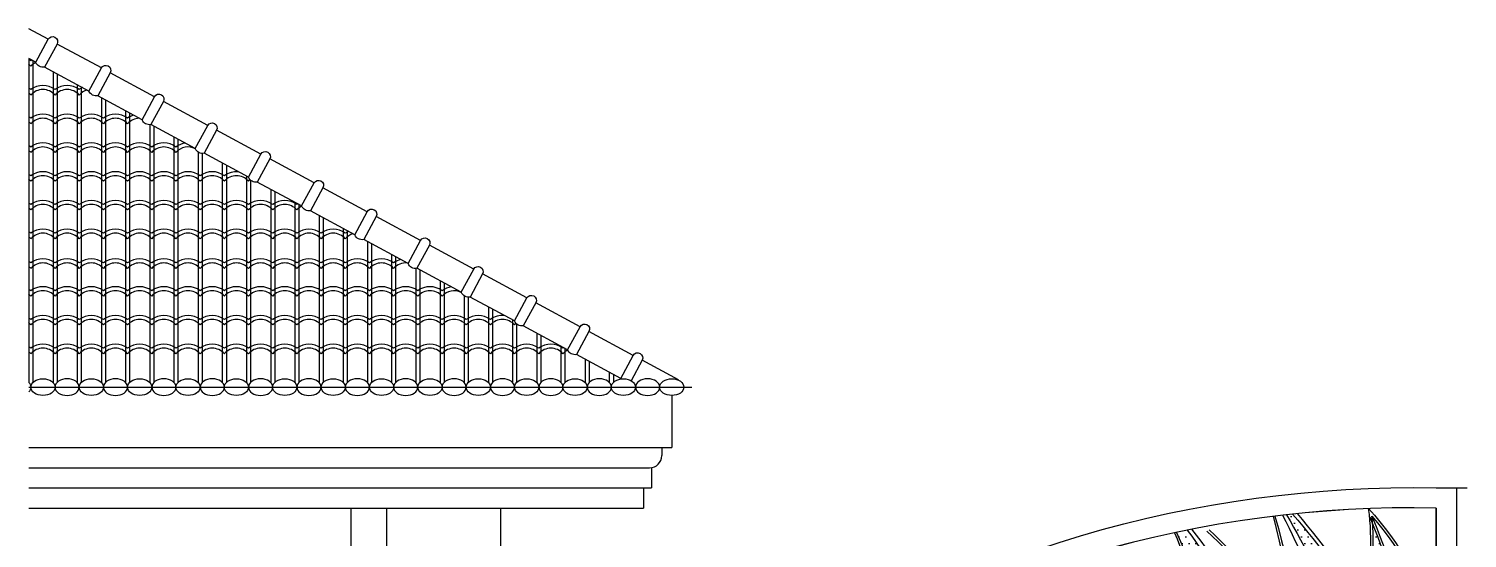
# Model space of a CAD drawing. Extents: x -6708 to 51378, y -17661 to 34250.
# Drawn here: x 26054 to 29622, y -15143 to -13878 of the extents above; entities that cross this region are included whole.
import ezdxf

# ---------------------------------------------------------------- set-up
doc = ezdxf.new("R2010")
doc.units = 0
doc.header["$LTSCALE"] = 5
doc.header["$MEASUREMENT"] = 0
for name, color, linetype in [('0-BCA', 33, 'CONTINUOUS'), ('0-TEXT', 7, 'CONTINUOUS'), ('1', 1, 'CONTINUOUS'), ('MET', 2, 'CONTINUOUS')]:
    doc.layers.add(name, color=color, linetype=linetype)
pattern_1 = [(0, (0, -13080.158), (8.4375, 16.875), [0, -16.875])]

msp = doc.modelspace()

# ---------------------------------------------------------------- hatches: boundary and pattern name
at = {"layer": 'MET'}
h = msp.add_hatch(dxfattribs=at)
h.set_pattern_fill('DOTS', color=1, scale=270, style=0)
h.set_pattern_definition(pattern_1)
h.paths.add_polyline_path([(29188.7, -15082.6), (29223.1, -15123.5), (29250.6, -15158.1), (29284.8, -15203.9), (29320.1, -15254.8), (29344, -15291.7), (29363.5, -15323.5), (29382.2, -15355.5), (29342.7, -15461), (29326.4, -15412.4), (29311.2, -15370.8), (29298.3, -15337.8), (29283.2, -15301.3), (29263.8, -15257.2), (29243.9, -15215.1), (29223.5, -15174.4), (29201.6, -15133.4), (29187.7, -15108.4), (29173.6, -15084.2)])
h = msp.add_hatch(dxfattribs=at)
h.set_pattern_fill('DOTS', color=1, scale=270, style=0)
h.set_pattern_definition(pattern_1)
h.paths.add_polyline_path([(28927.7, -15122.3), (28939.1, -15138.2), (28950.1, -15153.9), (28959.6, -15167.6), (28970.4, -15183.7), (28983.9, -15204.2), (28993.9, -15219.9), (28999.7, -15228.9), (28941.4, -15229.8), (28934.4, -15210.1), (28926.2, -15188.3), (28919.1, -15170.5), (28912.4, -15154.5), (28905.7, -15139), (28900.7, -15127.9)])
h = msp.add_hatch(dxfattribs=at)
h.set_pattern_fill('DOTS', color=1, scale=270, style=0)
h.set_pattern_definition(pattern_1)
h.paths.add_polyline_path([(29469.1, -15507.2, 0.016943), (29465.2, -15431.5), (29422.1, -15409.3, -0.015913)])
h.paths.add_polyline_path([(29387.6, -15107.2, -0.072631), (29375.2, -15265.3), (29454.2, -15344.2, 0.055152)])
h.paths.add_polyline_path([(29473.4, -15212.2), (29451, -15294.4, -0.016202), (29463.7, -15366.2), (29507.6, -15280.7, 0.025032)])

# ---------------------------------------------------------------- linework, layer by layer
at = {"layer": '0-BCA', "color": 11}
for p, q in [((26101.9, -13904.3, 0), (26053.9, -13878.3, 0)), ((26233.9, -13975.6, 0), (26123.9, -13916.2, 0)), ((26071, -13961.5, 0), (26053.9, -13952.2, 0)), ((26054, -13952.3, 0), (26054, -14756.2, 0)), ((26064, -13957.7, 0), (26064, -14756.2, 0)), ((26203, -14032.8, 0), (26093, -13973.4, 0)), ((26114, -13984.7, 0), (26114, -14756.2, 0)), ((26365.8, -14047, 0), (26255.9, -13987.5, 0)), ((26124, -13990.1, 0), (26124, -14756.2, 0)), ((26174, -14017.2, 0), (26174, -14756.2, 0)), ((26184, -14022.6, 0), (26184, -14756.2, 0)), ((26334.9, -14104.2, 0), (26225, -14044.7, 0)), ((26234, -14049.6, 0), (26234, -14756.2, 0)), ((26244, -14055, 0), (26244, -14756.2, 0)), ((26497.8, -14118.3, 0), (26387.8, -14058.9, 0)), ((26294, -14082, 0), (26294, -14756.2, 0)), ((26304, -14087.4, 0), (26304, -14756.2, 0)), ((26354, -14116.4, 0), (26354, -14756.2, 0)), ((26466.9, -14175.5, 0), (26356.9, -14116, 0)), ((26364, -14119.9, 0), (26364, -14756.2, 0)), ((26629.7, -14189.6, 0), (26519.8, -14130.2, 0)), ((26414, -14146.9, 0), (26414, -14756.2, 0)), ((26424, -14152.3, 0), (26424, -14756.2, 0)), ((26474, -14184.3, 0), (26474, -14756.2, 0)), ((26484, -14187.7, 0), (26484, -14756.2, 0)), ((26598.8, -14246.8, 0), (26488.9, -14187.4, 0)), ((26761.7, -14261, 0), (26651.7, -14201.5, 0)), ((26534, -14211.8, 0), (26534, -14756.2, 0)), ((26544, -14217.2, 0), (26544, -14756.2, 0)), ((26594, -14244.2, 0), (26594, -14756.2, 0)), ((26604, -14254.1, 0), (26604, -14756.2, 0)), ((26730.8, -14318.1, 0), (26620.8, -14258.7, 0)), ((26893.7, -14332.3, 0), (26783.7, -14272.8, 0)), ((26654, -14276.6, 0), (26654, -14756.2, 0)), ((26664, -14282, 0), (26664, -14756.2, 0)), ((26714, -14309.1, 0), (26714, -14756.2, 0)), ((26724, -14314.5, 0), (26724, -14756.2, 0)), ((26862.7, -14389.5, 0), (26752.8, -14330, 0)), ((26774, -14341.5, 0), (26774, -14756.2, 0)), ((27025.6, -14403.6, 0), (26915.6, -14344.2, 0)), ((26784, -14346.9, 0), (26784, -14756.2, 0)), ((26834, -14373.9, 0), (26834, -14756.2, 0)), ((26844, -14379.3, 0), (26844, -14756.2, 0)), ((26994.7, -14460.8, 0), (26884.7, -14401.4, 0)), ((26894, -14406.4, 0), (26894, -14756.2, 0)), ((26904, -14411.8, 0), (26904, -14756.2, 0)), ((27157.6, -14474.9, 0), (27047.6, -14415.5, 0)), ((26954, -14438.8, 0), (26954, -14756.2, 0)), ((26964, -14444.2, 0), (26964, -14756.2, 0)), ((27014, -14473, 0), (27014, -14756.2, 0)), ((27126.7, -14532.1, 0), (27016.7, -14472.7, 0)), ((27024, -14476.6, 0), (27024, -14756.2, 0)), ((27289.5, -14546.3, 0), (27179.6, -14486.8, 0)), ((27074, -14503.7, 0), (27074, -14756.2, 0)), ((27084, -14509.1, 0), (27084, -14756.2, 0)), ((27134, -14541.1, 0), (27134, -14756.2, 0)), ((27144, -14544.4, 0), (27144, -14756.2, 0)), ((27258.6, -14603.4, 0), (27148.7, -14544, 0)), ((27421.5, -14617.6, 0), (27311.5, -14558.2, 0)), ((27194, -14568.5, 0), (27194, -14756.2, 0)), ((27204, -14573.9, 0), (27204, -14756.2, 0)), ((27254, -14601, 0), (27254, -14756.2, 0)), ((27264, -14611, 0), (27264, -14756.2, 0)), ((27390.6, -14674.8, 0), (27280.6, -14615.3, 0)), ((27553.4, -14688.9, 0), (27443.5, -14629.5, 0)), ((27314, -14633.4, 0), (27314, -14756.2, 0)), ((27324, -14638.8, 0), (27324, -14756.2, 0)), ((27374, -14665.8, 0), (27374, -14756.2, 0)), ((27384, -14671.2, 0), (27384, -14756.2, 0)), ((27522.5, -14746.1, 0), (27412.6, -14686.7, 0)), ((27434, -14698.3, 0), (27434, -14756.2, 0)), ((27665.9, -14749.7, 0), (27575.4, -14700.8, 0)), ((27444, -14703.7, 0), (27444, -14756.2, 0)), ((27494, -14730.7, 0), (27494, -14756.2, 0)), ((27504, -14736.1, 0), (27504, -14756.2, 0)), ((27665.6, -14750.3, 0), (27665.9, -14749.7, 0))]:
    msp.add_line(p, q, dxfattribs=at)
at = {"layer": '0-BCA'}
for p, q in [((26053.9, -14767.6, 0), (27699, -14767.6, 0)), ((26852.8, -15067.6), (26852.8, -15617.6)), ((26941.2, -15067.6), (26941.2, -15617.6)), ((27224, -15067.6, 0), (27224, -15617.6, 0))]:
    msp.add_line(p, q, dxfattribs=at)
at = {"layer": '0-BCA', "color": 2}
for p, q in [((27649, -14788.3, 0), (27649, -14917.6, 0)), ((26053.9, -14917.6, 0), (27649, -14917.6, 0)), ((27624, -14917.6, 0), (27624, -14937.6, 0)), ((26053.9, -14967.6, 0), (27594, -14967.6, 0)), ((27599, -14967.6, 0), (27599, -15017.6, 0)), ((26053.9, -15017.6, 0), (27599, -15017.6, 0)), ((27579, -15017.6, 0), (27579, -15067.6, 0)), ((26053.9, -15067.6, 0), (27579, -15067.6, 0))]:
    msp.add_line(p, q, dxfattribs=at)
at = {"layer": '0-BCA', "color": 3}
for p, q in [((29545.2, -15017.6), (29595.2, -15017.6)), ((29545.2, -15017.6), (29595.2, -15017.6)), ((29595.2, -15017.6), (29595.2, -17517.6)), ((29545.2, -15067.6), (29545.2, -17467.6)), ((29545.2, -15067.6), (29545.2, -17467.6)), ((29545.2, -15067.6), (29545.2, -17467.6))]:
    msp.add_line(p, q, dxfattribs=at)
at = {"layer": '0-BCA', "color": 11, "elevation": 0}
for points in [[(26071, -13961.5), (26101.9, -13904.3, -1), (26123.9, -13916.2), (26093, -13973.4, -0.360373)], [(26203, -14032.8), (26233.9, -13975.6, -1), (26255.9, -13987.5), (26225, -14044.7, -0.360373)], [(26334.9, -14104.2), (26365.8, -14047, -1), (26387.8, -14058.9), (26356.9, -14116, -0.360373)], [(26466.9, -14175.5), (26497.8, -14118.3, -1), (26519.8, -14130.2), (26488.9, -14187.4, -0.360373)], [(26598.8, -14246.8), (26629.7, -14189.6, -1), (26651.7, -14201.5), (26620.8, -14258.7, -0.360373)], [(26730.8, -14318.1), (26761.7, -14261, -1), (26783.7, -14272.8), (26752.8, -14330, -0.360373)], [(26862.7, -14389.5), (26893.7, -14332.3, -1), (26915.6, -14344.2), (26884.7, -14401.4, -0.360373)], [(26994.7, -14460.8), (27025.6, -14403.6, -1), (27047.6, -14415.5), (27016.7, -14472.7, -0.360373)], [(27126.7, -14532.1), (27157.6, -14474.9, -1), (27179.6, -14486.8), (27148.7, -14544, -0.360373)], [(27258.6, -14603.4), (27289.5, -14546.3, -1), (27311.5, -14558.2), (27280.6, -14615.3, -0.360373)], [(27390.6, -14674.8), (27421.5, -14617.6, -1), (27443.5, -14629.5), (27412.6, -14686.7, -0.360373)]]:
    msp.add_lwpolyline(points, format="xyb", close=True, dxfattribs=at)
msp.add_lwpolyline([(27523.1, -14747.3, -0.016626), (27522.5, -14746.1), (27553.4, -14688.9, -1), (27575.4, -14700.8), (27548, -14751.6)], format="xyb", dxfattribs=at)
at = {"layer": '0-BCA', "color": 3}
for points in [[(27858.7, -15842.6), (27858.7, -15517.6, -0.155566), (29545.2, -15017.6, -0.155566)], [(27908.7, -15544.2), (27908.7, -17467.1), (29544.7, -17467.1), (29545.2, -15067.6, 0.153284), (27908.7, -15544.2, 3.305213)]]:
    msp.add_lwpolyline(points, format="xyb", dxfattribs=at)
at = {"layer": '0-BCA', "color": 11}
for centre, radius, start, end in [((26029, -13997.7, 0), 49.9, 53.0102, 60.0924), ((26029, -13997.7, 0), 39.9, 41.1826, 51.414), ((26089, -13997.7, 0), 49.9, 123.8146, 126.9898), ((26089, -13997.7, 0), 39.9, 116.5075, 138.8174), ((26089, -14069, 0), 49.9, 53.0102, 126.9898), ((26149, -14069, 0), 49.9, 53.0102, 126.9898), ((26029, -14069, 0), 49.9, 53.0102, 60.0924), ((26029, -14069, 0), 39.9, 41.1826, 51.414), ((26089, -14069, 0), 39.9, 41.1826, 138.8174), ((26149, -14069, 0), 39.9, 41.1826, 138.8174), ((26209, -14069, 0), 49.9, 116.136, 126.9898), ((26209, -14069, 0), 39.9, 105.0657, 138.8174), ((26089, -14140.3, 0), 49.9, 53.0102, 126.9898), ((26149, -14140.3, 0), 49.9, 53.0102, 126.9898), ((26209, -14140.3, 0), 49.9, 53.0102, 126.9898), ((26269, -14140.3, 0), 49.9, 53.0102, 126.9898), ((26329, -14140.3, 0), 49.9, 107.6344, 126.9898), ((26029, -14140.3, 0), 49.9, 53.0102, 60.0924), ((26029, -14140.3, 0), 39.9, 41.1826, 51.414), ((26089, -14140.3, 0), 39.9, 41.1826, 138.8174), ((26149, -14140.3, 0), 39.9, 41.1826, 138.8174), ((26209, -14140.3, 0), 39.9, 41.1826, 138.8174), ((26269, -14140.3, 0), 39.9, 41.1826, 138.8174), ((26329, -14140.3, 0), 39.9, 91.3225, 138.8174), ((26089, -14211.6, 0), 49.9, 53.0102, 126.9898), ((26149, -14211.6, 0), 49.9, 53.0102, 126.9898), ((26209, -14211.6, 0), 49.9, 53.0102, 126.9898), ((26269, -14211.6, 0), 49.9, 53.0102, 126.9898), ((26329, -14211.6, 0), 49.9, 53.0102, 126.9898), ((26389, -14211.6, 0), 49.9, 53.0102, 126.9898), ((26449, -14211.6, 0), 49.9, 97.6733, 126.9898), ((26029, -14211.6, 0), 49.9, 53.0102, 60.0924), ((26029, -14211.6, 0), 39.9, 41.1826, 51.414), ((26089, -14211.6, 0), 39.9, 41.1826, 138.8174), ((26149, -14211.6, 0), 39.9, 41.1826, 138.8174), ((26209, -14211.6, 0), 39.9, 41.1826, 138.8174), ((26269, -14211.6, 0), 39.9, 41.1826, 138.8174), ((26329, -14211.6, 0), 39.9, 41.1826, 138.8174), ((26389, -14211.6, 0), 39.9, 41.1826, 138.8174), ((26449, -14211.6, 0), 39.9, 62.8982, 138.8174), ((26089, -14283, 0), 49.9, 53.0102, 126.9898), ((26149, -14283, 0), 49.9, 53.0102, 126.9898), ((26209, -14283, 0), 49.9, 53.0102, 126.9898), ((26269, -14283, 0), 49.9, 53.0102, 126.9898), ((26329, -14283, 0), 49.9, 53.0102, 126.9898), ((26389, -14283, 0), 49.9, 53.0102, 126.9898), ((26449, -14283, 0), 49.9, 53.0102, 126.9898), ((26509, -14283, 0), 49.9, 53.0102, 126.9898), ((26569, -14283, 0), 49.9, 84.3337, 126.9898), ((26029, -14283, 0), 49.9, 53.0102, 60.0924), ((26029, -14283, 0), 39.9, 41.1826, 51.414), ((26089, -14283, 0), 39.9, 41.1826, 138.8174), ((26149, -14283, 0), 39.9, 41.1826, 138.8174), ((26209, -14283, 0), 39.9, 41.1826, 138.8174), ((26269, -14283, 0), 39.9, 41.1826, 138.8174), ((26329, -14283, 0), 39.9, 41.1826, 138.8174), ((26389, -14283, 0), 39.9, 41.1826, 138.8174), ((26449, -14283, 0), 39.9, 41.1826, 138.8174), ((26509, -14283, 0), 39.9, 41.1826, 138.8174), ((26569, -14283, 0), 39.9, 41.1826, 138.8174), ((26629, -14283, 0), 39.9, 131.1484, 138.8174), ((26089, -14354.3, 0), 49.9, 53.0102, 126.9898), ((26149, -14354.3, 0), 49.9, 53.0102, 126.9898), ((26209, -14354.3, 0), 49.9, 53.0102, 126.9898), ((26269, -14354.3, 0), 49.9, 53.0102, 126.9898), ((26329, -14354.3, 0), 49.9, 53.0102, 126.9898), ((26389, -14354.3, 0), 49.9, 53.0102, 126.9898), ((26449, -14354.3, 0), 49.9, 53.0102, 126.9898), ((26509, -14354.3, 0), 49.9, 53.0102, 126.9898), ((26569, -14354.3, 0), 49.9, 53.0102, 126.9898), ((26629, -14354.3, 0), 49.9, 53.0102, 126.9898), ((26689, -14354.3, 0), 49.9, 53.0102, 126.9898), ((26029, -14354.3, 0), 49.9, 53.0102, 60.0924), ((26029, -14354.3, 0), 39.9, 41.1826, 51.414), ((26089, -14354.3, 0), 39.9, 41.1826, 138.8174), ((26149, -14354.3, 0), 39.9, 41.1826, 138.8174), ((26209, -14354.3, 0), 39.9, 41.1826, 138.8174), ((26269, -14354.3, 0), 39.9, 41.1826, 138.8174), ((26329, -14354.3, 0), 39.9, 41.1826, 138.8174), ((26389, -14354.3, 0), 39.9, 41.1826, 138.8174), ((26449, -14354.3, 0), 39.9, 41.1826, 138.8174), ((26509, -14354.3, 0), 39.9, 41.1826, 138.8174), ((26569, -14354.3, 0), 39.9, 41.1826, 138.8174), ((26629, -14354.3, 0), 39.9, 41.1826, 138.8174), ((26689, -14354.3, 0), 39.9, 41.1826, 138.8174), ((26749, -14354.3, 0), 49.9, 123.9505, 126.9898), ((26749, -14354.3, 0), 39.9, 116.7978, 138.8174), ((26089, -14425.6, 0), 49.9, 53.0102, 126.9898), ((26149, -14425.6, 0), 49.9, 53.0102, 126.9898), ((26209, -14425.6, 0), 49.9, 53.0102, 126.9898), ((26269, -14425.6, 0), 49.9, 53.0102, 126.9898), ((26329, -14425.6, 0), 49.9, 53.0102, 126.9898), ((26389, -14425.6, 0), 49.9, 53.0102, 126.9898), ((26449, -14425.6, 0), 49.9, 53.0102, 126.9898), ((26509, -14425.6, 0), 49.9, 53.0102, 126.9898), ((26569, -14425.6, 0), 49.9, 53.0102, 126.9898), ((26629, -14425.6, 0), 49.9, 53.0102, 126.9898), ((26689, -14425.6, 0), 49.9, 53.0102, 126.9898), ((26749, -14425.6, 0), 49.9, 53.0102, 126.9898), ((26809, -14425.6, 0), 49.9, 53.0102, 126.9898), ((26029, -14425.6, 0), 49.9, 53.0102, 60.0924), ((26029, -14425.6, 0), 39.9, 41.1826, 51.414), ((26089, -14425.6, 0), 39.9, 41.1826, 138.8174), ((26149, -14425.6, 0), 39.9, 41.1826, 138.8174), ((26209, -14425.6, 0), 39.9, 41.1826, 138.8174), ((26269, -14425.6, 0), 39.9, 41.1826, 138.8174), ((26329, -14425.6, 0), 39.9, 41.1826, 138.8174), ((26389, -14425.6, 0), 39.9, 41.1826, 138.8174), ((26449, -14425.6, 0), 39.9, 41.1826, 138.8174), ((26509, -14425.6, 0), 39.9, 41.1826, 138.8174), ((26569, -14425.6, 0), 39.9, 41.1826, 138.8174), ((26629, -14425.6, 0), 39.9, 41.1826, 138.8174), ((26689, -14425.6, 0), 39.9, 41.1826, 138.8174), ((26749, -14425.6, 0), 39.9, 41.1826, 138.8174), ((26809, -14425.6, 0), 39.9, 41.1826, 138.8174), ((26869, -14425.6, 0), 49.9, 116.2835, 126.9898), ((26869, -14425.6, 0), 39.9, 105.284, 138.8174), ((26089, -14499.3, 0), 49.9, 53.0102, 126.9898), ((26149, -14499.3, 0), 49.9, 53.0102, 126.9898), ((26209, -14499.3, 0), 49.9, 53.0102, 126.9898), ((26269, -14499.3, 0), 49.9, 53.0102, 126.9898), ((26329, -14499.3, 0), 49.9, 53.0102, 126.9898), ((26389, -14499.3, 0), 49.9, 53.0102, 126.9898), ((26449, -14499.3, 0), 49.9, 53.0102, 126.9898), ((26509, -14499.3, 0), 49.9, 53.0102, 126.9898), ((26569, -14499.3, 0), 49.9, 53.0102, 126.9898), ((26629, -14499.3, 0), 49.9, 53.0102, 126.9898), ((26689, -14499.3, 0), 49.9, 53.0102, 126.9898), ((26749, -14499.3, 0), 49.9, 53.0102, 126.9898), ((26809, -14499.3, 0), 49.9, 53.0102, 126.9898), ((26869, -14499.3, 0), 49.9, 53.0102, 126.9898), ((26929, -14499.3, 0), 49.9, 53.0102, 126.9898), ((26989, -14499.3, 0), 49.9, 104.4256, 126.9898), ((26029, -14499.3, 0), 49.9, 53.0102, 60.0924), ((26029, -14499.3, 0), 39.9, 41.1826, 51.414), ((26089, -14499.3, 0), 39.9, 41.1826, 138.8174), ((26149, -14499.3, 0), 39.9, 41.1826, 138.8174), ((26209, -14499.3, 0), 39.9, 41.1826, 138.8174), ((26269, -14499.3, 0), 39.9, 41.1826, 138.8174), ((26329, -14499.3, 0), 39.9, 41.1826, 138.8174), ((26389, -14499.3, 0), 39.9, 41.1826, 138.8174), ((26449, -14499.3, 0), 39.9, 41.1826, 138.8174), ((26509, -14499.3, 0), 39.9, 41.1826, 138.8174), ((26569, -14499.3, 0), 39.9, 41.1826, 138.8174), ((26629, -14499.3, 0), 39.9, 41.1826, 138.8174), ((26689, -14499.3, 0), 39.9, 41.1826, 138.8174), ((26749, -14499.3, 0), 39.9, 41.1826, 138.8174), ((26809, -14499.3, 0), 39.9, 41.1826, 138.8174), ((26869, -14499.3, 0), 39.9, 41.1826, 138.8174), ((26929, -14499.3, 0), 39.9, 41.1826, 138.8174), ((26989, -14499.3, 0), 39.9, 85.0399, 138.8174), ((26089, -14568.3, 0), 49.9, 53.0102, 126.9898), ((26149, -14568.3, 0), 49.9, 53.0102, 126.9898), ((26209, -14568.3, 0), 49.9, 53.0102, 126.9898), ((26269, -14568.3, 0), 49.9, 53.0102, 126.9898), ((26329, -14568.3, 0), 49.9, 53.0102, 126.9898), ((26389, -14568.3, 0), 49.9, 53.0102, 126.9898), ((26449, -14568.3, 0), 49.9, 53.0102, 126.9898), ((26509, -14568.3, 0), 49.9, 53.0102, 126.9898), ((26569, -14568.3, 0), 49.9, 53.0102, 126.9898), ((26629, -14568.3, 0), 49.9, 53.0102, 126.9898), ((26689, -14568.3, 0), 49.9, 53.0102, 126.9898), ((26749, -14568.3, 0), 49.9, 53.0102, 126.9898), ((26809, -14568.3, 0), 49.9, 53.0102, 126.9898), ((26869, -14568.3, 0), 49.9, 53.0102, 126.9898), ((26929, -14568.3, 0), 49.9, 53.0102, 126.9898), ((26989, -14568.3, 0), 49.9, 53.0102, 126.9898), ((27049, -14568.3, 0), 49.9, 53.0102, 126.9898), ((27109, -14568.3, 0), 49.9, 97.8771, 126.9898), ((26029, -14568.3, 0), 49.9, 53.0102, 60.0924), ((26029, -14568.3, 0), 39.9, 41.1826, 51.414), ((26089, -14568.3, 0), 39.9, 41.1826, 138.8174), ((26149, -14568.3, 0), 39.9, 41.1826, 138.8174), ((26209, -14568.3, 0), 39.9, 41.1826, 138.8174), ((26269, -14568.3, 0), 39.9, 41.1826, 138.8174), ((26329, -14568.3, 0), 39.9, 41.1826, 138.8174), ((26389, -14568.3, 0), 39.9, 41.1826, 138.8174), ((26449, -14568.3, 0), 39.9, 41.1826, 138.8174), ((26509, -14568.3, 0), 39.9, 41.1826, 138.8174), ((26569, -14568.3, 0), 39.9, 41.1826, 138.8174), ((26629, -14568.3, 0), 39.9, 41.1826, 138.8174), ((26689, -14568.3, 0), 39.9, 41.1826, 138.8174), ((26749, -14568.3, 0), 39.9, 41.1826, 138.8174), ((26809, -14568.3, 0), 39.9, 41.1826, 138.8174), ((26869, -14568.3, 0), 39.9, 41.1826, 138.8174), ((26929, -14568.3, 0), 39.9, 41.1826, 138.8174), ((26989, -14568.3, 0), 39.9, 41.1826, 138.8174), ((27049, -14568.3, 0), 39.9, 41.1826, 138.8174), ((27109, -14568.3, 0), 39.9, 63.3554, 138.8174), ((26089, -14639.6, 0), 49.9, 53.0102, 126.9898), ((26149, -14639.6, 0), 49.9, 53.0102, 126.9898), ((26209, -14639.6, 0), 49.9, 53.0102, 126.9898), ((26269, -14639.6, 0), 49.9, 53.0102, 126.9898), ((26329, -14639.6, 0), 49.9, 53.0102, 126.9898), ((26389, -14639.6, 0), 49.9, 53.0102, 126.9898), ((26449, -14639.6, 0), 49.9, 53.0102, 126.9898), ((26509, -14639.6, 0), 49.9, 53.0102, 126.9898), ((26569, -14639.6, 0), 49.9, 53.0102, 126.9898), ((26629, -14639.6, 0), 49.9, 53.0102, 126.9898), ((26689, -14639.6, 0), 49.9, 53.0102, 126.9898), ((26749, -14639.6, 0), 49.9, 53.0102, 126.9898), ((26809, -14639.6, 0), 49.9, 53.0102, 126.9898), ((26869, -14639.6, 0), 49.9, 53.0102, 126.9898), ((26929, -14639.6, 0), 49.9, 53.0102, 126.9898), ((26989, -14639.6, 0), 49.9, 53.0102, 126.9898), ((27049, -14639.6, 0), 49.9, 53.0102, 126.9898), ((27109, -14639.6, 0), 49.9, 53.0102, 126.9898), ((27169, -14639.6, 0), 49.9, 53.0102, 126.9898), ((27229, -14639.6, 0), 49.9, 84.643, 126.9898), ((26029, -14639.6, 0), 49.9, 53.0102, 60.0924), ((26029, -14639.6, 0), 39.9, 41.1826, 51.414), ((26089, -14639.6, 0), 39.9, 41.1826, 138.8174), ((26149, -14639.6, 0), 39.9, 41.1826, 138.8174), ((26209, -14639.6, 0), 39.9, 41.1826, 138.8174), ((26269, -14639.6, 0), 39.9, 41.1826, 138.8174), ((26329, -14639.6, 0), 39.9, 41.1826, 138.8174), ((26389, -14639.6, 0), 39.9, 41.1826, 138.8174), ((26449, -14639.6, 0), 39.9, 41.1826, 138.8174), ((26509, -14639.6, 0), 39.9, 41.1826, 138.8174), ((26569, -14639.6, 0), 39.9, 41.1826, 138.8174), ((26629, -14639.6, 0), 39.9, 41.1826, 138.8174), ((26689, -14639.6, 0), 39.9, 41.1826, 138.8174), ((26749, -14639.6, 0), 39.9, 41.1826, 138.8174), ((26809, -14639.6, 0), 39.9, 41.1826, 138.8174), ((26869, -14639.6, 0), 39.9, 41.1826, 138.8174), ((26929, -14639.6, 0), 39.9, 41.1826, 138.8174), ((26989, -14639.6, 0), 39.9, 41.1826, 138.8174), ((27049, -14639.6, 0), 39.9, 41.1826, 138.8174), ((27109, -14639.6, 0), 39.9, 41.1826, 138.8174), ((27169, -14639.6, 0), 39.9, 41.1826, 138.8174), ((27229, -14639.6, 0), 39.9, 41.1826, 138.8174), ((27289, -14639.6, 0), 39.9, 131.3776, 138.8174), ((26089, -14710.9, 0), 49.9, 53.0102, 126.9898), ((26149, -14710.9, 0), 49.9, 53.0102, 126.9898), ((26209, -14710.9, 0), 49.9, 53.0102, 126.9898), ((26269, -14710.9, 0), 49.9, 53.0102, 126.9898), ((26329, -14710.9, 0), 49.9, 53.0102, 126.9898), ((26389, -14710.9, 0), 49.9, 53.0102, 126.9898), ((26449, -14710.9, 0), 49.9, 53.0102, 126.9898), ((26509, -14710.9, 0), 49.9, 53.0102, 126.9898), ((26569, -14710.9, 0), 49.9, 53.0102, 126.9898), ((26629, -14710.9, 0), 49.9, 53.0102, 126.9898), ((26689, -14710.9, 0), 49.9, 53.0102, 126.9898), ((26749, -14710.9, 0), 49.9, 53.0102, 126.9898), ((26809, -14710.9, 0), 49.9, 53.0102, 126.9898), ((26869, -14710.9, 0), 49.9, 53.0102, 126.9898), ((26929, -14710.9, 0), 49.9, 53.0102, 126.9898), ((26989, -14710.9, 0), 49.9, 53.0102, 126.9898), ((27049, -14710.9, 0), 49.9, 53.0102, 126.9898), ((27109, -14710.9, 0), 49.9, 53.0102, 126.9898), ((27169, -14710.9, 0), 49.9, 53.0102, 126.9898), ((27229, -14710.9, 0), 49.9, 53.0102, 126.9898), ((27289, -14710.9, 0), 49.9, 53.0102, 126.9898), ((27349, -14710.9, 0), 49.9, 53.0102, 126.9898), ((26029, -14710.9, 0), 49.9, 53.0102, 60.0924), ((26029, -14710.9, 0), 39.9, 41.1826, 51.414), ((26089, -14710.9, 0), 39.9, 41.1826, 138.8174), ((26149, -14710.9, 0), 39.9, 41.1826, 138.8174), ((26209, -14710.9, 0), 39.9, 41.1826, 138.8174), ((26269, -14710.9, 0), 39.9, 41.1826, 138.8174), ((26329, -14710.9, 0), 39.9, 41.1826, 138.8174), ((26389, -14710.9, 0), 39.9, 41.1826, 138.8174), ((26449, -14710.9, 0), 39.9, 41.1826, 138.8174), ((26509, -14710.9, 0), 39.9, 41.1826, 138.8174), ((26569, -14710.9, 0), 39.9, 41.1826, 138.8174), ((26629, -14710.9, 0), 39.9, 41.1826, 138.8174), ((26689, -14710.9, 0), 39.9, 41.1826, 138.8174), ((26749, -14710.9, 0), 39.9, 41.1826, 138.8174), ((26809, -14710.9, 0), 39.9, 41.1826, 138.8174), ((26869, -14710.9, 0), 39.9, 41.1826, 138.8174), ((26929, -14710.9, 0), 39.9, 41.1826, 138.8174), ((26989, -14710.9, 0), 39.9, 41.1826, 138.8174), ((27049, -14710.9, 0), 39.9, 41.1826, 138.8174), ((27109, -14710.9, 0), 39.9, 41.1826, 138.8174), ((27169, -14710.9, 0), 39.9, 41.1826, 138.8174), ((27229, -14710.9, 0), 39.9, 41.1826, 138.8174), ((27289, -14710.9, 0), 39.9, 41.1826, 138.8174), ((27349, -14710.9, 0), 39.9, 41.1826, 138.8174), ((27409, -14710.9, 0), 49.9, 124.0862, 126.9898), ((27409, -14710.9, 0), 39.9, 117.0873, 138.8174)]:
    msp.add_arc(centre, radius, start, end, dxfattribs=at)
at = {"layer": '0-BCA', "color": 2}
msp.add_arc((27594, -14937.6, 0), 30, 270, 360, dxfattribs=at)
at = {"layer": '0-BCA', "color": 3}
msp.add_arc((29486, -17912.3), 2845.3, 88.8079, 123.6666, dxfattribs=at)
msp.add_arc((29486, -17912.3), 2845.3, 88.8079, 123.6666, dxfattribs=at)
at = {"layer": '0-BCA', "color": 11, "extrusion": (0, 0, -1)}
msp.add_ellipse((26029, -14767.6, 0), major_axis=(30, 0), ratio=0.69084, start_param=5.689159, end_param=6.877211, dxfattribs=at)
at = {"layer": '0-BCA', "color": 11}
for centre in [(26089, -14767.6, 0), (26209, -14767.6, 0), (26329, -14767.6, 0), (26449, -14767.6, 0), (26569, -14767.6, 0), (26689, -14767.6, 0), (26809, -14767.6, 0), (26929, -14767.6, 0), (27049, -14767.6, 0), (27169, -14767.6, 0), (27289, -14767.6, 0), (27409, -14767.6, 0), (27529, -14767.6, 0), (27649, -14767.6, 0)]:
    msp.add_ellipse(centre, major_axis=(-30, 0), ratio=0.69084, dxfattribs=at)
at = {"layer": '0-BCA', "color": 11, "extrusion": (0, 0, -1)}
for centre in [(26149, -14767.6, 0), (26269, -14767.6, 0), (26389, -14767.6, 0), (26509, -14767.6, 0), (26629, -14767.6, 0), (26749, -14767.6, 0), (26869, -14767.6, 0), (26989, -14767.6, 0), (27109, -14767.6, 0), (27229, -14767.6, 0), (27349, -14767.6, 0), (27469, -14767.6, 0), (27589, -14767.6, 0)]:
    msp.add_ellipse(centre, major_axis=(30, 0), ratio=0.69084, dxfattribs=at)
at = {"layer": '0-TEXT'}
msp.add_line((29595.2, -15017.6), (29622.2, -15017.6), dxfattribs=at)
at = {"layer": '1', "color": 1, "elevation": 0}
for points in [[(29140.9, -15088, -0.059397), (29208, -15588.8, 0.077848), (29240.4, -15861.2)], [(29144.9, -15087.5, -0.071186), (29217.2, -15589.1, 0.09297), (29261.2, -15895.5)], [(29164.3, -15085.2, -0.049524), (29370, -15617.2, -0.039798), (29411.2, -16075.4)], [(29173.6, -15084.2, -0.076808), (29385.2, -15615.2, -0.034307), (29426.1, -16027.2)], [(29188.7, -15082.6, -0.092879), (29505.7, -15623.6, -0.081273), (29529.7, -15843.4)], [(29200.1, -15081.4, -0.092326), (29514.7, -15621.6, -0.07266), (29539.8, -15831.4)], [(28896.1, -15128.8, -0.047494), (28976.5, -15381.4, 0.185183), (29185.8, -15740.5)], [(28900.7, -15127.9, -0.056803), (28982.4, -15380.3, 0.188148), (29183.7, -15725.7)], [(28927.7, -15122.3, -0.039773), (29084.2, -15378.7, -0.061448), (29196.9, -15829.1)], [(28938.4, -15120.2, -0.061144), (29093.7, -15375.4, -0.061762), (29210.7, -15848.1)], [(28976.5, -15124.6, -0.069869), (29172.2, -15365.3, -0.041245), (29200.1, -15433.7)], [(28982.3, -15121.7, -0.069708), (29177.7, -15362.8, -0.026309), (29197.8, -15409)]]:
    msp.add_lwpolyline(points, format="xyb", dxfattribs=at)
at = {"layer": '1', "color": 1}
for points in [[(29360, -15299.7, 0.107845), (29377.6, -15069.1, -0.111928), (29545.2, -15365.9, -0.111928)], [(29364.2, -15306.5, 0.101371), (29385.9, -15087.5, -0.112516), (29545.2, -15387.8, -0.112516)], [(29380.4, -15089.8, -0.096209), (29469.1, -15507.2, -0.096209)], [(29385.9, -15087.5, -0.099405), (29475.2, -15521.4, -0.099405)]]:
    msp.add_lwpolyline(points, format="xyb", dxfattribs=at)

doc.saveas('drawing.dxf')
